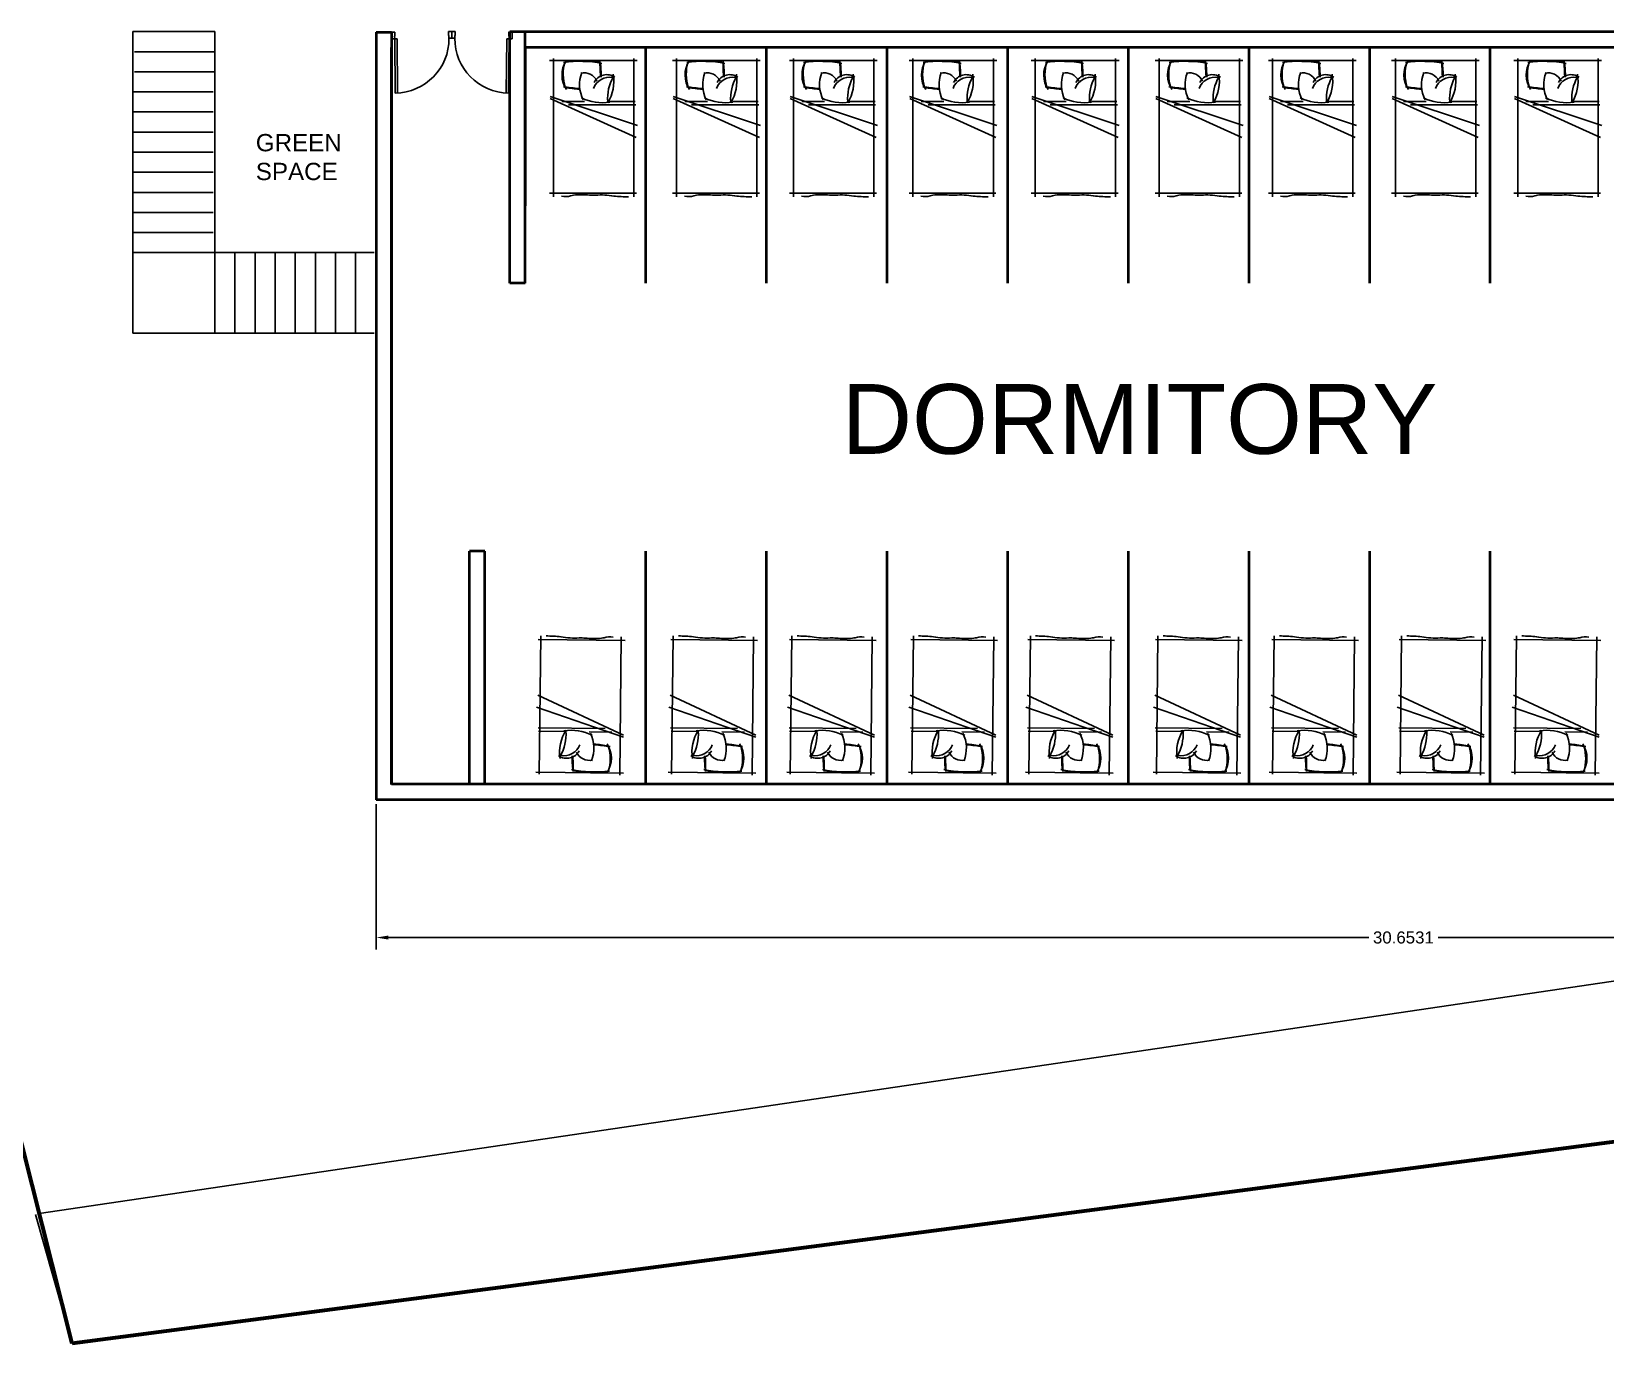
# Model space of a CAD drawing. Header units: metres. Extents: x -353 to 1688, y -477 to 135.
# Drawn here: x 469.63 to 493.12, y -384.15 to -364.56 of the extents above; entities that cross this region are included whole.
import ezdxf

# ---------------------------------------------------------------- set-up
doc = ezdxf.new("R2010")
doc.units = ezdxf.units.M
doc.header["$MEASUREMENT"] = 0
doc.linetypes.add('ACAD_ISO04W100', pattern=[30, 24, -3, 0, -3])
for name, color, linetype, lineweight in [('DIMENSION', 240, 'Continuous', 40), ('SITE BOUNDARY', 6, 'ACAD_ISO04W100', 60), ('WALL', 2, 'Continuous', 40)]:
    doc.layers.add(name, color=color, linetype=linetype, lineweight=lineweight)
doc.layers.add('door space', color=1, linetype='Continuous')
doc.layers.add('ID-LOOSE2', color=8, linetype='Continuous')
for name, color, linetype, plot in [('FURNITURE', 130, 'Continuous', False), ('STAIR', 231, 'Continuous', False), ('TEXT', 141, 'Continuous', False)]:
    doc.layers.add(name, color=color, linetype=linetype, plot=plot)
doc.styles.get("Standard").update_dxf_attribs({"font": 'arial.ttf'})
doc.dimstyles.new('Annotative', dxfattribs={"dimscale": 0, "dimtxt": 0.18, "dimasz": 0.18, "dimexe": 0.18, "dimexo": 0.0625, "dimgap": 0.09, "dimtad": 0, "dimtih": 1, "dimtoh": 1, "dimdec": 4, "dimzin": 0, "dimdsep": 46, "dimtxsty": 'Standard', "dimcen": 0.09, "dimadec": 0, "dimazin": 0, "dimtfac": 1, "dimtdec": 4, "dimtofl": 0, "dimtmove": 0, "dimatfit": 3, "dimfxl": 1, "dimtolj": 1, "dimtzin": 0, "dimarcsym": 0})

# ---------------------------------------------------------------- blocks, each defined once
blk = doc.blocks.new('*D176')
at = {"layer": 'Defpoints', "color": 0, "transparency": 16777216}
for p in [(474.778, -376.032), (505.431, -376.032), (474.778, -378.086)]:
    blk.add_point(p, dxfattribs=at)
at = {"layer": 'DIMENSION', "color": 0, "lineweight": -2, "transparency": 16777216}
for p, q in [((474.778, -376.094), (474.778, -378.266)), ((505.431, -376.094), (505.431, -378.266)), ((474.958, -378.086), (489.588, -378.086)), ((505.251, -378.086), (490.621, -378.086))]:
    blk.add_line(p, q, dxfattribs=at)
at = {"layer": 'DIMENSION', "color": 0, "transparency": 16777216}
for points in [[(474.958, -378.056), (474.958, -378.116), (474.778, -378.086)], [(505.251, -378.056), (505.251, -378.116), (505.431, -378.086)]]:
    blk.add_solid(points, dxfattribs=at)
at = {"layer": 'DIMENSION', "color": 0, "transparency": 16777216, "insert": (490.104, -378.086), "char_height": 0.18, "attachment_point": 5}
blk.add_mtext('\\A1;30.6531', dxfattribs=at)

msp = doc.modelspace()

# ---------------------------------------------------------------- linework, layer by layer
for p, q in [((502.98941, -377.29323), (469.75184, -382.20531)), ((470.24191, -384.14527), (469.6941, -382.22175)), ((470.24191, -384.14527), (472.2268, -383.89984)), ((472.2268, -383.89984), (472.22457, -383.886))]:
    msp.add_line(p, q)
at = {"layer": 'door space'}
for p, q in [((475.0079, -364.57171), (475.0579, -364.57121)), ((475.0089, -364.67171), (475.0079, -364.57171)), ((475.0539, -364.67125), (475.0089, -364.67171)), ((475.0585, -364.63121), (475.0535, -364.63126)), ((475.0539, -364.67125), (475.0535, -364.63126)), ((475.0539, -364.67125), (475.0889, -364.6709)), ((475.06203, -365.48121), (475.0539, -364.67125)), ((475.0585, -364.63121), (475.0579, -364.57121)), ((475.0889, -364.6709), (475.09703, -365.48086)), ((475.85786, -364.56318), (475.90786, -364.56268)), ((475.85786, -364.56318), (475.85846, -364.62318)), ((475.86346, -364.62313), (475.85846, -364.62318)), ((475.86346, -364.62313), (475.86386, -364.66312)), ((475.90886, -364.66267), (475.86386, -364.66312)), ((475.90786, -364.56268), (475.90685, -364.66267)), ((475.90685, -364.66267), (475.95185, -364.66312)), ((475.90786, -364.56268), (475.90886, -364.66267)), ((475.95785, -364.56318), (475.90786, -364.56268)), ((475.95225, -364.62313), (475.95185, -364.66312)), ((475.95225, -364.62313), (475.95725, -364.62318)), ((475.95785, -364.56318), (475.95725, -364.62318)), ((476.72681, -364.6709), (476.71868, -365.48086)), ((476.76181, -364.67125), (476.72681, -364.6709)), ((476.75368, -365.48121), (476.76181, -364.67125)), ((476.75721, -364.63121), (476.75781, -364.57121)), ((476.75721, -364.63121), (476.76221, -364.63126)), ((476.80781, -364.57171), (476.75781, -364.57121)), ((476.76181, -364.67125), (476.76221, -364.63126)), ((476.76181, -364.67125), (476.80681, -364.67171)), ((476.80681, -364.67171), (476.80781, -364.57171))]:
    msp.add_line(p, q, dxfattribs=at)
at = {"layer": 'door space', "extrusion": (0, 0, -1)}
msp.add_ellipse((475.0539, -364.67125), major_axis=(-0.56698, -0.57848), ratio=1, start_param=3.92699082, end_param=5.49778714, dxfattribs=at)
at = {"layer": 'door space'}
msp.add_ellipse((476.76181, -364.67125), major_axis=(0.56698, -0.57848), ratio=1, start_param=3.92699082, end_param=5.49778714, dxfattribs=at)
at = {"layer": 'FURNITURE', "color": 7, "linetype": 'Continuous'}
for p, q in [((477.36497, -364.99662), (478.67331, -364.99662)), ((479.20095, -364.99662), (480.50928, -364.99662)), ((480.94569, -364.99662), (482.25402, -364.99662)), ((482.72821, -364.99662), (484.03655, -364.99662)), ((484.55278, -364.99662), (485.86112, -364.99662)), ((486.40016, -364.99662), (487.70849, -364.99662)), ((488.09115, -364.99662), (489.39948, -364.99662)), ((489.92712, -364.99662), (491.23545, -364.99662)), ((491.75169, -364.99662), (493.06002, -364.99662)), ((478.46939, -375.63121), (477.16114, -375.61623)), ((480.44463, -375.63121), (479.13638, -375.61623)), ((482.21456, -375.63121), (480.90631, -375.61623)), ((484.02696, -375.63121), (482.71872, -375.61623)), ((485.77265, -375.63121), (484.46441, -375.61623)), ((487.6771, -375.63121), (486.36885, -375.61623)), ((489.41163, -375.63121), (488.10338, -375.61623)), ((493.02551, -375.63121), (491.71727, -375.61623))]:
    msp.add_line(p, q, dxfattribs=at)
at = {"layer": 'FURNITURE', "linetype": 'Continuous'}
for p, q in [((477.423, -364.96658), (477.423, -367.02832)), ((478.623, -364.96658), (478.623, -367.02832)), ((479.25897, -364.96658), (479.25897, -367.02832)), ((480.45897, -364.96658), (480.45897, -367.02832)), ((481.00371, -364.96658), (481.00371, -367.02832)), ((482.20371, -364.96658), (482.20371, -367.02832)), ((482.78624, -364.96658), (482.78624, -367.02832)), ((484.61081, -364.96658), (484.61081, -367.02832)), ((485.81081, -364.96658), (485.81081, -367.02832)), ((486.45818, -364.96658), (486.45818, -367.02832)), ((487.65818, -364.96658), (487.65818, -367.02832)), ((488.14917, -364.96658), (488.14917, -367.02832)), ((489.34917, -364.96658), (489.34917, -367.02832)), ((489.98514, -364.96658), (489.98514, -367.02832)), ((491.18514, -364.96658), (491.18514, -367.02832)), ((491.80971, -364.96658), (491.80971, -367.02832)), ((493.00971, -364.96658), (493.00971, -367.02832)), ((477.3739, -365.53496), (478.67582, -365.9667)), ((477.37431, -365.56399), (478.65876, -366.14432)), ((477.54544, -365.60622), (477.88401, -365.60622)), ((477.64781, -365.65702), (478.64949, -365.65702)), ((478.2608, -365.60622), (478.63993, -365.60622)), ((479.20987, -365.53496), (480.51179, -365.9667)), ((479.21029, -365.56399), (480.49474, -366.14432)), ((479.38142, -365.60622), (479.71998, -365.60622)), ((479.48378, -365.65702), (480.48546, -365.65702)), ((480.09677, -365.60622), (480.4759, -365.60622)), ((480.95462, -365.53496), (482.25653, -365.9667)), ((480.95503, -365.56399), (482.23948, -366.14432)), ((481.12616, -365.60622), (481.46472, -365.60622)), ((481.22853, -365.65702), (482.2302, -365.65702)), ((481.84152, -365.60622), (482.22064, -365.60622)), ((482.73714, -365.53496), (484.03906, -365.9667)), ((482.73755, -365.56399), (484.022, -366.14432)), ((482.90868, -365.60622), (483.24725, -365.60622)), ((483.01105, -365.65702), (484.01273, -365.65702)), ((483.62404, -365.60622), (484.00317, -365.60622)), ((484.56171, -365.53496), (485.86363, -365.9667)), ((484.56212, -365.56399), (485.84657, -366.14432)), ((484.73325, -365.60622), (485.07182, -365.60622)), ((484.83562, -365.65702), (485.8373, -365.65702)), ((485.44861, -365.60622), (485.82774, -365.60622)), ((486.40908, -365.53496), (487.711, -365.9667)), ((486.4095, -365.56399), (487.69395, -366.14432)), ((486.58063, -365.60622), (486.91919, -365.60622)), ((486.683, -365.65702), (487.68467, -365.65702)), ((487.29599, -365.60622), (487.67511, -365.60622)), ((488.10008, -365.53496), (489.40199, -365.9667)), ((488.10049, -365.56399), (489.38494, -366.14432)), ((488.27162, -365.60622), (488.61018, -365.60622)), ((488.37399, -365.65702), (489.37566, -365.65702)), ((488.98698, -365.60622), (489.3661, -365.60622)), ((489.93605, -365.53496), (491.23797, -365.9667)), ((489.93646, -365.56399), (491.22091, -366.14432)), ((490.10759, -365.60622), (490.44616, -365.60622)), ((490.20996, -365.65702), (491.21164, -365.65702)), ((490.82295, -365.60622), (491.20207, -365.60622)), ((491.76062, -365.53496), (493.06253, -365.9667)), ((491.76103, -365.56399), (493.04548, -366.14432)), ((491.93216, -365.60622), (492.27072, -365.60622)), ((492.03453, -365.65702), (493.0362, -365.65702)), ((492.64752, -365.60622), (493.02664, -365.60622)), ((477.36497, -366.97362), (478.65999, -366.97362)), ((479.20095, -366.97362), (480.49597, -366.97362)), ((480.94569, -366.97362), (482.24071, -366.97362)), ((482.72821, -366.97362), (484.02323, -366.97362)), ((484.55278, -366.97362), (485.8478, -366.97362)), ((486.40016, -366.97362), (487.69518, -366.97362)), ((488.09115, -366.97362), (489.38617, -366.97362)), ((489.92712, -366.97362), (491.22214, -366.97362)), ((491.75169, -366.97362), (493.04671, -366.97362)), ((478.49202, -373.65434), (477.19708, -373.63951)), ((477.2111, -375.64685), (477.2347, -373.58524)), ((478.41102, -375.66059), (478.43462, -373.59897)), ((479.18634, -375.64685), (479.20994, -373.58524)), ((480.38626, -375.66059), (480.40986, -373.59897)), ((482.23718, -373.65434), (480.94225, -373.63951)), ((480.95627, -375.64685), (480.97987, -373.58524)), ((482.15619, -375.66059), (482.17979, -373.59897)), ((484.04959, -373.65434), (482.75466, -373.63951)), ((482.76868, -375.64685), (482.79228, -373.58524)), ((483.9686, -375.66059), (483.9922, -373.59897)), ((485.79528, -373.65434), (484.50035, -373.63951)), ((484.51437, -375.64685), (484.53797, -373.58524)), ((485.71429, -375.66059), (485.73789, -373.59897)), ((487.69973, -373.65434), (486.40479, -373.63951)), ((486.41881, -375.64685), (486.44241, -373.58524)), ((487.61873, -375.66059), (487.64233, -373.59897)), ((489.43426, -373.65434), (488.13932, -373.63951)), ((488.15334, -375.64685), (488.17694, -373.58524)), ((489.35326, -375.66059), (489.37686, -373.59897)), ((490.05394, -375.64685), (490.07754, -373.58524)), ((491.25386, -375.66059), (491.27746, -373.59897)), ((493.04814, -373.65434), (491.75321, -373.63951)), ((491.76723, -375.64685), (491.79083, -373.58524)), ((492.96715, -375.66059), (492.99075, -373.59897)), ((478.46654, -375.06376), (477.18882, -374.46877)), ((480.44178, -375.06376), (479.16406, -374.46877)), ((482.21171, -375.06376), (480.93399, -374.46877)), ((484.02412, -375.06376), (482.74639, -374.46877)), ((485.76981, -375.06376), (484.49209, -374.46877)), ((487.67425, -375.06376), (486.39653, -374.46877)), ((489.40878, -375.06376), (488.13106, -374.46877)), ((493.02267, -375.06376), (491.74494, -374.46877)), ((478.46662, -375.0928), (477.16973, -374.64619)), ((480.44186, -375.0928), (479.14497, -374.64619)), ((482.21179, -375.0928), (480.9149, -374.64619)), ((484.0242, -375.0928), (482.72731, -374.64619)), ((485.76989, -375.0928), (484.473, -374.64619)), ((487.67433, -375.0928), (486.37744, -374.64619)), ((489.40886, -375.0928), (488.11197, -374.64619)), ((493.02275, -375.0928), (491.72586, -374.64619)), ((478.19413, -374.96761), (477.19252, -374.95615)), ((477.58059, -375.01139), (477.2015, -375.00705)), ((478.29591, -375.01958), (477.95736, -375.01571)), ((480.16937, -374.96761), (479.16776, -374.95615)), ((479.55584, -375.01139), (479.17674, -375.00705)), ((480.27115, -375.01958), (479.9326, -375.01571)), ((481.93929, -374.96761), (480.93768, -374.95615)), ((481.32576, -375.01139), (480.94666, -375.00705)), ((482.04107, -375.01958), (481.70253, -375.01571)), ((483.7517, -374.96761), (482.75009, -374.95615)), ((483.13817, -375.01139), (482.75907, -375.00705)), ((483.85348, -375.01958), (483.51494, -375.01571)), ((485.49739, -374.96761), (484.49578, -374.95615)), ((484.88386, -375.01139), (484.50476, -375.00705)), ((485.59917, -375.01958), (485.26063, -375.01571)), ((487.40183, -374.96761), (486.40022, -374.95615)), ((486.7883, -375.01139), (486.4092, -375.00705)), ((487.50361, -375.01958), (487.16507, -375.01571)), ((489.13636, -374.96761), (488.13475, -374.95615)), ((488.52283, -375.01139), (488.14373, -375.00705)), ((489.23814, -375.01958), (488.8996, -375.01571)), ((491.03696, -374.96761), (490.03535, -374.95615)), ((490.42343, -375.01139), (490.04433, -375.00705)), ((491.13874, -375.01958), (490.8002, -375.01571)), ((492.75025, -374.96761), (491.74864, -374.95615)), ((492.13672, -375.01139), (491.75762, -375.00705)), ((492.85203, -375.01958), (492.51349, -375.01571))]:
    msp.add_line(p, q, dxfattribs=at)
for points in [[(477.54265, -367.02181, 0.15235432), (477.67936, -367.01337, 0.05352755), (477.71989, -367.00655, -0.05589674), (477.96199, -367.0041, 0.02697324), (478.04958, -367.00619, -0.03694731), (478.1874, -367.00423, -0.03644179), (478.32236, -367.01932, 0.02377551), (478.54484, -367.02986)], [(479.37862, -367.02181, 0.15235432), (479.51533, -367.01337, 0.05352755), (479.55586, -367.00655, -0.05589674), (479.79796, -367.0041, 0.02697324), (479.88555, -367.00619, -0.03694731), (480.02337, -367.00423, -0.03644179), (480.15833, -367.01932, 0.02377551), (480.38081, -367.02986)], [(481.12336, -367.02181, 0.15235432), (481.26007, -367.01337, 0.05352755), (481.30061, -367.00655, -0.05589674), (481.5427, -367.0041, 0.02697324), (481.6303, -367.00619, -0.03694731), (481.76811, -367.00423, -0.03644179), (481.90307, -367.01932, 0.02377551), (482.12555, -367.02986)], [(482.90589, -367.02181, 0.15235432), (483.0426, -367.01337, 0.05352755), (483.08313, -367.00655, -0.05589674), (483.32523, -367.0041, 0.02697324), (483.41282, -367.00619, -0.03694731), (483.55064, -367.00423, -0.03644179), (483.6856, -367.01932, 0.02377551), (483.90808, -367.02986)], [(484.73046, -367.02181, 0.15235432), (484.86717, -367.01337, 0.05352755), (484.9077, -367.00655, -0.05589674), (485.1498, -367.0041, 0.02697324), (485.23739, -367.00619, -0.03694731), (485.37521, -367.00423, -0.03644179), (485.51017, -367.01932, 0.02377551), (485.73265, -367.02986)], [(486.57783, -367.02181, 0.15235432), (486.71454, -367.01337, 0.05352755), (486.75508, -367.00655, -0.05589674), (486.99717, -367.0041, 0.02697324), (487.08477, -367.00619, -0.03694731), (487.22258, -367.00423, -0.03644179), (487.35754, -367.01932, 0.02377551), (487.58002, -367.02986)], [(488.26882, -367.02181, 0.15235432), (488.40554, -367.01337, 0.05352755), (488.44607, -367.00655, -0.05589674), (488.68816, -367.0041, 0.02697324), (488.77576, -367.00619, -0.03694731), (488.91357, -367.00423, -0.03644179), (489.04853, -367.01932, 0.02377551), (489.27102, -367.02986)], [(490.10479, -367.02181, 0.15235432), (490.24151, -367.01337, 0.05352755), (490.28204, -367.00655, -0.05589674), (490.52413, -367.0041, 0.02697324), (490.61173, -367.00619, -0.03694731), (490.74954, -367.00423, -0.03644179), (490.8845, -367.01932, 0.02377551), (491.10699, -367.02986)], [(491.92936, -367.02181, 0.15235432), (492.06608, -367.01337, 0.05352755), (492.10661, -367.00655, -0.05589674), (492.3487, -367.0041, 0.02697324), (492.4363, -367.00619, -0.03694731), (492.57411, -367.00423, -0.03644179), (492.70907, -367.01932, 0.02377551), (492.93155, -367.02986)], [(478.31491, -373.60411, 0.15235432), (478.1781, -373.61099, 0.05352755), (478.1375, -373.61734, -0.05589674), (477.89539, -373.61702, 0.02697324), (477.80782, -373.61393, -0.03694731), (477.67, -373.61431, -0.03644179), (477.53522, -373.59768, 0.02377551), (477.31287, -373.5846)], [(480.29015, -373.60411, 0.15235432), (480.15335, -373.61099, 0.05352755), (480.11274, -373.61734, -0.05589674), (479.87063, -373.61702, 0.02697324), (479.78307, -373.61393, -0.03694731), (479.64524, -373.61431, -0.03644179), (479.51046, -373.59768, 0.02377551), (479.28811, -373.5846)], [(482.06007, -373.60411, 0.15235432), (481.92327, -373.61099, 0.05352755), (481.88267, -373.61734, -0.05589674), (481.64056, -373.61702, 0.02697324), (481.55299, -373.61393, -0.03694731), (481.41516, -373.61431, -0.03644179), (481.28039, -373.59768, 0.02377551), (481.05804, -373.5846)], [(483.87248, -373.60411, 0.15235432), (483.73568, -373.61099, 0.05352755), (483.69507, -373.61734, -0.05589674), (483.45297, -373.61702, 0.02697324), (483.3654, -373.61393, -0.03694731), (483.22757, -373.61431, -0.03644179), (483.0928, -373.59768, 0.02377551), (482.87045, -373.5846)], [(485.61817, -373.60411, 0.15235432), (485.48137, -373.61099, 0.05352755), (485.44076, -373.61734, -0.05589674), (485.19866, -373.61702, 0.02697324), (485.11109, -373.61393, -0.03694731), (484.97326, -373.61431, -0.03644179), (484.83849, -373.59768, 0.02377551), (484.61614, -373.5846)], [(487.52261, -373.60411, 0.15235432), (487.38581, -373.61099, 0.05352755), (487.34521, -373.61734, -0.05589674), (487.1031, -373.61702, 0.02697324), (487.01553, -373.61393, -0.03694731), (486.87771, -373.61431, -0.03644179), (486.74293, -373.59768, 0.02377551), (486.52058, -373.5846)], [(489.25714, -373.60411, 0.15235432), (489.12034, -373.61099, 0.05352755), (489.07974, -373.61734, -0.05589674), (488.83763, -373.61702, 0.02697324), (488.75006, -373.61393, -0.03694731), (488.61224, -373.61431, -0.03644179), (488.47746, -373.59768, 0.02377551), (488.25511, -373.5846)], [(491.15774, -373.60411, 0.15235432), (491.02094, -373.61099, 0.05352755), (490.98034, -373.61734, -0.05589674), (490.73823, -373.61702, 0.02697324), (490.65066, -373.61393, -0.03694731), (490.51283, -373.61431, -0.03644179), (490.37806, -373.59768, 0.02377551), (490.15571, -373.5846)], [(492.87103, -373.60411, 0.15235432), (492.73423, -373.61099, 0.05352755), (492.69362, -373.61734, -0.05589674), (492.45152, -373.61702, 0.02697324), (492.36395, -373.61393, -0.03694731), (492.22612, -373.61431, -0.03644179), (492.09134, -373.59768, 0.02377551), (491.869, -373.5846)]]:
    msp.add_lwpolyline(points, format="xyb", dxfattribs=at)
at = {"layer": 'FURNITURE', "color": 7, "linetype": 'Continuous'}
for centre, radius, start, end in [((477.93913, -365.21272), 0.38873, 147.509962, 213.833595), ((477.8406, -366.41403), 1.41732, 78.579336, 100.017214), ((478.32543, -365.35598), 0.51276, 159.302573, 206.502635), ((477.88142, -365.39042), 0.20995, 24.752318, 103.91918), ((476.62918, -365.22262), 1.50512, 359.153578, 7.553295), ((479.7751, -365.21272), 0.38873, 147.509962, 213.833595), ((479.67657, -366.41403), 1.41732, 78.579336, 100.017214), ((480.16141, -365.35598), 0.51276, 159.302573, 206.502635), ((479.71739, -365.39042), 0.20995, 24.752318, 103.91918), ((478.46515, -365.22262), 1.50512, 359.153578, 7.553295), ((481.51985, -365.21272), 0.38873, 147.509962, 213.833595), ((481.42131, -366.41403), 1.41732, 78.579336, 100.017214), ((481.90615, -365.35598), 0.51276, 159.302573, 206.502635), ((481.46214, -365.39042), 0.20995, 24.752318, 103.91918), ((480.2099, -365.22262), 1.50512, 359.153578, 7.553295), ((483.30237, -365.21272), 0.38873, 147.509962, 213.833595), ((483.20383, -366.41403), 1.41732, 78.579336, 100.017214), ((483.68867, -365.35598), 0.51276, 159.302573, 206.502635), ((483.24466, -365.39042), 0.20995, 24.752318, 103.91918), ((481.99242, -365.22262), 1.50512, 359.153578, 7.553295), ((485.12694, -365.21272), 0.38873, 147.509962, 213.833595), ((485.0284, -366.41403), 1.41732, 78.579336, 100.017214), ((485.51324, -365.35598), 0.51276, 159.302573, 206.502635), ((485.06923, -365.39042), 0.20995, 24.752318, 103.91918), ((483.81699, -365.22262), 1.50512, 359.153578, 7.553295), ((486.97432, -365.21272), 0.38873, 147.509962, 213.833595), ((486.87578, -366.41403), 1.41732, 78.579336, 100.017214), ((487.36062, -365.35598), 0.51276, 159.302573, 206.502635), ((486.9166, -365.39042), 0.20995, 24.752318, 103.91918), ((485.66437, -365.22262), 1.50512, 359.153578, 7.553295), ((488.66531, -365.21272), 0.38873, 147.509962, 213.833595), ((488.56677, -366.41403), 1.41732, 78.579336, 100.017214), ((489.05161, -365.35598), 0.51276, 159.302573, 206.502635), ((488.6076, -365.39042), 0.20995, 24.752318, 103.91918), ((487.35536, -365.22262), 1.50512, 359.153578, 7.553295), ((490.50128, -365.21272), 0.38873, 147.509962, 213.833595), ((490.40274, -366.41403), 1.41732, 78.579336, 100.017214), ((490.88758, -365.35598), 0.51276, 159.302573, 206.502635), ((490.44357, -365.39042), 0.20995, 24.752318, 103.91918), ((489.19133, -365.22262), 1.50512, 359.153578, 7.553295), ((492.32585, -365.21272), 0.38873, 147.509962, 213.833595), ((492.22731, -366.41403), 1.41732, 78.579336, 100.017214), ((492.71215, -365.35598), 0.51276, 159.302573, 206.502635), ((492.26814, -365.39042), 0.20995, 24.752318, 103.91918), ((491.0159, -365.22262), 1.50512, 359.153578, 7.553295), ((477.85528, -364.17201), 1.25148, 258.116915, 267.884926), ((478.21734, -365.41508), 0.20816, 54.167062, 153.84213), ((478.89005, -365.56152), 0.65945, 151.045551, 184.149692), ((477.69885, -365.30136), 0.62481, 328.654191, 9.197687), ((479.69126, -364.17201), 1.25148, 258.116915, 267.884926), ((480.05331, -365.41508), 0.20816, 54.167062, 153.84213), ((480.72602, -365.56152), 0.65945, 151.045551, 184.149692), ((479.53483, -365.30136), 0.62481, 328.654191, 9.197687), ((481.436, -364.17201), 1.25148, 258.116915, 267.884926), ((481.79806, -365.41508), 0.20816, 54.167062, 153.84213), ((482.47076, -365.56152), 0.65945, 151.045551, 184.149692), ((481.27957, -365.30136), 0.62481, 328.654191, 9.197687), ((483.21852, -364.17201), 1.25148, 258.116915, 267.884926), ((483.58058, -365.41508), 0.20816, 54.167062, 153.84213), ((484.25329, -365.56152), 0.65945, 151.045551, 184.149692), ((483.06209, -365.30136), 0.62481, 328.654191, 9.197687), ((485.04309, -364.17201), 1.25148, 258.116915, 267.884926), ((485.40515, -365.41508), 0.20816, 54.167062, 153.84213), ((486.07786, -365.56152), 0.65945, 151.045551, 184.149692), ((484.88666, -365.30136), 0.62481, 328.654191, 9.197687), ((486.89047, -364.17201), 1.25148, 258.116915, 267.884926), ((487.25253, -365.41508), 0.20816, 54.167062, 153.84213), ((487.92523, -365.56152), 0.65945, 151.045551, 184.149692), ((486.73404, -365.30136), 0.62481, 328.654191, 9.197687), ((488.58146, -364.17201), 1.25148, 258.116915, 267.884926), ((488.94352, -365.41508), 0.20816, 54.167062, 153.84213), ((489.61622, -365.56152), 0.65945, 151.045551, 184.149692), ((488.42503, -365.30136), 0.62481, 328.654191, 9.197687), ((490.41743, -364.17201), 1.25148, 258.116915, 267.884926), ((490.77949, -365.41508), 0.20816, 54.167062, 153.84213), ((491.45219, -365.56152), 0.65945, 151.045551, 184.149692), ((490.261, -365.30136), 0.62481, 328.654191, 9.197687), ((492.242, -364.17201), 1.25148, 258.116915, 267.884926), ((492.60406, -365.41508), 0.20816, 54.167062, 153.84213), ((493.27676, -365.56152), 0.65945, 151.045551, 184.149692), ((492.08557, -365.30136), 0.62481, 328.654191, 9.197687), ((478.15028, -364.91969), 0.70718, 243.959976, 279.347385), ((479.98625, -364.91969), 0.70718, 243.959976, 279.347385), ((481.73099, -364.91969), 0.70718, 243.959976, 279.347385), ((483.51352, -364.91969), 0.70718, 243.959976, 279.347385), ((485.33809, -364.91969), 0.70718, 243.959976, 279.347385), ((487.18546, -364.91969), 0.70718, 243.959976, 279.347385), ((488.87645, -364.91969), 0.70718, 243.959976, 279.347385), ((490.71243, -364.91969), 0.70718, 243.959976, 279.347385), ((492.53699, -364.91969), 0.70718, 243.959976, 279.347385), ((478.13902, -375.32266), 0.62481, 147.998363, 188.541859), ((476.95088, -375.04889), 0.65945, 330.389723, 3.493864), ((477.68325, -375.69915), 0.70718, 63.304147, 98.691556), ((477.5131, -375.26088), 0.51276, 338.646744, 25.846806), ((480.11426, -375.32266), 0.62481, 147.998363, 188.541859), ((478.92612, -375.04889), 0.65945, 330.389723, 3.493864), ((479.65849, -375.69915), 0.70718, 63.304147, 98.691556), ((479.48834, -375.26088), 0.51276, 338.646744, 25.846806), ((481.88418, -375.32266), 0.62481, 147.998363, 188.541859), ((480.69605, -375.04889), 0.65945, 330.389723, 3.493864), ((481.42842, -375.69915), 0.70718, 63.304147, 98.691556), ((481.25827, -375.26088), 0.51276, 338.646744, 25.846806), ((483.69659, -375.32266), 0.62481, 147.998363, 188.541859), ((482.50846, -375.04889), 0.65945, 330.389723, 3.493864), ((483.24083, -375.69915), 0.70718, 63.304147, 98.691556), ((483.07068, -375.26088), 0.51276, 338.646744, 25.846806), ((485.44228, -375.32266), 0.62481, 147.998363, 188.541859), ((484.25415, -375.04889), 0.65945, 330.389723, 3.493864), ((484.98652, -375.69915), 0.70718, 63.304147, 98.691556), ((484.81637, -375.26088), 0.51276, 338.646744, 25.846806), ((487.34673, -375.32266), 0.62481, 147.998363, 188.541859), ((486.15859, -375.04889), 0.65945, 330.389723, 3.493864), ((486.89096, -375.69915), 0.70718, 63.304147, 98.691556), ((486.72081, -375.26088), 0.51276, 338.646744, 25.846806), ((489.08126, -375.32266), 0.62481, 147.998363, 188.541859), ((487.89312, -375.04889), 0.65945, 330.389723, 3.493864), ((488.62549, -375.69915), 0.70718, 63.304147, 98.691556), ((488.45534, -375.26088), 0.51276, 338.646744, 25.846806), ((490.98185, -375.32266), 0.62481, 147.998363, 188.541859), ((489.79372, -375.04889), 0.65945, 330.389723, 3.493864), ((490.52609, -375.69915), 0.70718, 63.304147, 98.691556), ((490.35594, -375.26088), 0.51276, 338.646744, 25.846806), ((492.69514, -375.32266), 0.62481, 147.998363, 188.541859), ((491.50701, -375.04889), 0.65945, 330.389723, 3.493864), ((492.23938, -375.69915), 0.70718, 63.304147, 98.691556), ((492.06923, -375.26088), 0.51276, 338.646744, 25.846806), ((477.96967, -376.45015), 1.25148, 77.461087, 87.229098), ((477.89774, -375.40855), 0.38873, 326.854133, 33.177766), ((479.94491, -376.45015), 1.25148, 77.461087, 87.229098), ((479.87298, -375.40855), 0.38873, 326.854133, 33.177766), ((481.71484, -376.45015), 1.25148, 77.461087, 87.229098), ((481.64291, -375.40855), 0.38873, 326.854133, 33.177766), ((483.52725, -376.45015), 1.25148, 77.461087, 87.229098), ((483.45532, -375.40855), 0.38873, 326.854133, 33.177766), ((485.27294, -376.45015), 1.25148, 77.461087, 87.229098), ((485.20101, -375.40855), 0.38873, 326.854133, 33.177766), ((487.17738, -376.45015), 1.25148, 77.461087, 87.229098), ((487.10545, -375.40855), 0.38873, 326.854133, 33.177766), ((488.91191, -376.45015), 1.25148, 77.461087, 87.229098), ((488.83998, -375.40855), 0.38873, 326.854133, 33.177766), ((490.81251, -376.45015), 1.25148, 77.461087, 87.229098), ((490.74058, -375.40855), 0.38873, 326.854133, 33.177766), ((492.5258, -376.45015), 1.25148, 77.461087, 87.229098), ((492.45387, -375.40855), 0.38873, 326.854133, 33.177766), ((477.62186, -375.20301), 0.20816, 233.511233, 333.186301), ((479.20772, -375.41365), 1.50512, 178.497749, 186.897466), ((477.95748, -375.23152), 0.20995, 204.09649, 283.263351), ((479.59711, -375.20301), 0.20816, 233.511233, 333.186301), ((481.18296, -375.41365), 1.50512, 178.497749, 186.897466), ((479.93272, -375.23152), 0.20995, 204.09649, 283.263351), ((481.36703, -375.20301), 0.20816, 233.511233, 333.186301), ((482.95289, -375.41365), 1.50512, 178.497749, 186.897466), ((481.70265, -375.23152), 0.20995, 204.09649, 283.263351), ((483.17944, -375.20301), 0.20816, 233.511233, 333.186301), ((484.76529, -375.41365), 1.50512, 178.497749, 186.897466), ((483.51506, -375.23152), 0.20995, 204.09649, 283.263351), ((484.92513, -375.20301), 0.20816, 233.511233, 333.186301), ((486.51098, -375.41365), 1.50512, 178.497749, 186.897466), ((485.26075, -375.23152), 0.20995, 204.09649, 283.263351), ((486.82957, -375.20301), 0.20816, 233.511233, 333.186301), ((488.41543, -375.41365), 1.50512, 178.497749, 186.897466), ((487.16519, -375.23152), 0.20995, 204.09649, 283.263351), ((488.5641, -375.20301), 0.20816, 233.511233, 333.186301), ((490.14996, -375.41365), 1.50512, 178.497749, 186.897466), ((488.89972, -375.23152), 0.20995, 204.09649, 283.263351), ((490.4647, -375.20301), 0.20816, 233.511233, 333.186301), ((492.05055, -375.41365), 1.50512, 178.497749, 186.897466), ((490.80032, -375.23152), 0.20995, 204.09649, 283.263351), ((492.17799, -375.20301), 0.20816, 233.511233, 333.186301), ((493.76384, -375.41365), 1.50512, 178.497749, 186.897466), ((492.51361, -375.23152), 0.20995, 204.09649, 283.263351), ((478.01002, -374.20845), 1.41732, 257.923507, 279.361386), ((479.98526, -374.20845), 1.41732, 257.923507, 279.361386), ((481.75519, -374.20845), 1.41732, 257.923507, 279.361386), ((483.5676, -374.20845), 1.41732, 257.923507, 279.361386), ((485.31329, -374.20845), 1.41732, 257.923507, 279.361386), ((487.21773, -374.20845), 1.41732, 257.923507, 279.361386), ((488.95226, -374.20845), 1.41732, 257.923507, 279.361386), ((490.85286, -374.20845), 1.41732, 257.923507, 279.361386), ((492.56615, -374.20845), 1.41732, 257.923507, 279.361386)]:
    msp.add_arc(centre, radius, start, end, dxfattribs=at)
at = {"layer": 'FURNITURE', "linetype": 'Continuous'}
for centre, radius, start, end in [((478.23011, -365.20158), 0.66193, 163.926349, 197.140869), ((477.81483, -366.74419), 1.7363, 79.04869, 97.940841), ((481.0293, -365.00583), 2.91289, 180.106285, 184.331167), ((480.06608, -365.20158), 0.66193, 163.926349, 197.140869), ((479.6508, -366.74419), 1.7363, 79.04869, 97.940841), ((482.86528, -365.00583), 2.91289, 180.106285, 184.331167), ((481.81083, -365.20158), 0.66193, 163.926349, 197.140869), ((481.39554, -366.74419), 1.7363, 79.04869, 97.940841), ((484.61002, -365.00583), 2.91289, 180.106285, 184.331167), ((483.59335, -365.20158), 0.66193, 163.926349, 197.140869), ((483.17807, -366.74419), 1.7363, 79.04869, 97.940841), ((486.39254, -365.00583), 2.91289, 180.106285, 184.331167), ((485.41792, -365.20158), 0.66193, 163.926349, 197.140869), ((485.00264, -366.74419), 1.7363, 79.04869, 97.940841), ((488.21711, -365.00583), 2.91289, 180.106285, 184.331167), ((487.26529, -365.20158), 0.66193, 163.926349, 197.140869), ((486.85001, -366.74419), 1.7363, 79.04869, 97.940841), ((490.06449, -365.00583), 2.91289, 180.106285, 184.331167), ((488.95629, -365.20158), 0.66193, 163.926349, 197.140869), ((488.541, -366.74419), 1.7363, 79.04869, 97.940841), ((491.75548, -365.00583), 2.91289, 180.106285, 184.331167), ((490.79226, -365.20158), 0.66193, 163.926349, 197.140869), ((490.37697, -366.74419), 1.7363, 79.04869, 97.940841), ((493.59145, -365.00583), 2.91289, 180.106285, 184.331167), ((492.61683, -365.20158), 0.66193, 163.926349, 197.140869), ((492.20154, -366.74419), 1.7363, 79.04869, 97.940841), ((495.41602, -365.00583), 2.91289, 180.106285, 184.331167), ((476.6168, -375.39102), 10.04598, 83.213222, 84.547616), ((478.25605, -365.49446), 0.24841, 78.041256, 160.834226), ((478.45277, -375.39102), 10.04598, 83.213222, 84.547616), ((480.09202, -365.49446), 0.24841, 78.041256, 160.834226), ((480.19751, -375.39102), 10.04598, 83.213222, 84.547616), ((481.83676, -365.49446), 0.24841, 78.041256, 160.834226), ((481.98004, -375.39102), 10.04598, 83.213222, 84.547616), ((483.61929, -365.49446), 0.24841, 78.041256, 160.834226), ((483.80461, -375.39102), 10.04598, 83.213222, 84.547616), ((485.44386, -365.49446), 0.24841, 78.041256, 160.834226), ((485.65198, -375.39102), 10.04598, 83.213222, 84.547616), ((487.29123, -365.49446), 0.24841, 78.041256, 160.834226), ((487.34297, -375.39102), 10.04598, 83.213222, 84.547616), ((488.98222, -365.49446), 0.24841, 78.041256, 160.834226), ((489.17895, -375.39102), 10.04598, 83.213222, 84.547616), ((490.8182, -365.49446), 0.24841, 78.041256, 160.834226), ((491.00351, -375.39102), 10.04598, 83.213222, 84.547616), ((492.64276, -365.49446), 0.24841, 78.041256, 160.834226), ((477.58407, -375.1232), 0.24841, 257.385428, 340.178398), ((479.33649, -365.24605), 10.04598, 262.557393, 263.891788), ((477.60665, -375.41635), 0.66193, 343.270521, 16.48504), ((479.55931, -375.1232), 0.24841, 257.385428, 340.178398), ((481.31173, -365.24605), 10.04598, 262.557393, 263.891788), ((479.58189, -375.41635), 0.66193, 343.270521, 16.48504), ((481.32924, -375.1232), 0.24841, 257.385428, 340.178398), ((483.08166, -365.24605), 10.04598, 262.557393, 263.891788), ((481.35182, -375.41635), 0.66193, 343.270521, 16.48504), ((483.14164, -375.1232), 0.24841, 257.385428, 340.178398), ((484.89406, -365.24605), 10.04598, 262.557393, 263.891788), ((483.16423, -375.41635), 0.66193, 343.270521, 16.48504), ((484.88733, -375.1232), 0.24841, 257.385428, 340.178398), ((486.63975, -365.24605), 10.04598, 262.557393, 263.891788), ((484.90992, -375.41635), 0.66193, 343.270521, 16.48504), ((486.79178, -375.1232), 0.24841, 257.385428, 340.178398), ((488.5442, -365.24605), 10.04598, 262.557393, 263.891788), ((486.81436, -375.41635), 0.66193, 343.270521, 16.48504), ((488.52631, -375.1232), 0.24841, 257.385428, 340.178398), ((490.27873, -365.24605), 10.04598, 262.557393, 263.891788), ((488.54889, -375.41635), 0.66193, 343.270521, 16.48504), ((490.42691, -375.1232), 0.24841, 257.385428, 340.178398), ((492.17933, -365.24605), 10.04598, 262.557393, 263.891788), ((490.44949, -375.41635), 0.66193, 343.270521, 16.48504), ((492.14019, -375.1232), 0.24841, 257.385428, 340.178398), ((493.89261, -365.24605), 10.04598, 262.557393, 263.891788), ((492.16278, -375.41635), 0.66193, 343.270521, 16.48504), ((474.8054, -375.58006), 2.91289, 359.450456, 3.675338), ((476.78064, -375.58006), 2.91289, 359.450456, 3.675338), ((478.55057, -375.58006), 2.91289, 359.450456, 3.675338), ((480.36298, -375.58006), 2.91289, 359.450456, 3.675338), ((482.10867, -375.58006), 2.91289, 359.450456, 3.675338), ((484.01311, -375.58006), 2.91289, 359.450456, 3.675338), ((485.74764, -375.58006), 2.91289, 359.450456, 3.675338), ((487.64824, -375.58006), 2.91289, 359.450456, 3.675338), ((489.36153, -375.58006), 2.91289, 359.450456, 3.675338), ((478.03957, -373.8786), 1.7363, 258.392862, 277.285012), ((480.01481, -373.8786), 1.7363, 258.392862, 277.285012), ((481.78473, -373.8786), 1.7363, 258.392862, 277.285012), ((483.59714, -373.8786), 1.7363, 258.392862, 277.285012), ((485.34283, -373.8786), 1.7363, 258.392862, 277.285012), ((487.24728, -373.8786), 1.7363, 258.392862, 277.285012), ((488.98181, -373.8786), 1.7363, 258.392862, 277.285012), ((490.8824, -373.8786), 1.7363, 258.392862, 277.285012), ((492.59569, -373.8786), 1.7363, 258.392862, 277.285012)]:
    msp.add_arc(centre, radius, start, end, dxfattribs=at)
at = {"layer": 'ID-LOOSE2', "linetype": 'Continuous'}
for p, q in [((483.98624, -364.96658), (483.98624, -367.02832)), ((480.46726, -373.65434), (479.17232, -373.63951)), ((491.33485, -373.65434), (490.03992, -373.63951)), ((491.30938, -375.06376), (490.03166, -374.46877)), ((491.30946, -375.0928), (490.01257, -374.64619))]:
    msp.add_line(p, q, dxfattribs=at)
at = {"layer": 'ID-LOOSE2', "color": 7, "linetype": 'Continuous'}
msp.add_line((491.31223, -375.63121), (490.00398, -375.61623), dxfattribs=at)
at = {"layer": 'SITE BOUNDARY'}
for p, q in [((471.90953, -367.864), (471.90887, -367.85954)), ((470.24191, -384.14527), (467.88261, -374.80591)), ((493.83093, -381.06057), (470.24191, -384.14527))]:
    msp.add_line(p, q, dxfattribs=at)
at = {"layer": 'STAIR'}
for p, q in [((472.37099, -364.56488), (471.14647, -364.56488)), ((471.14647, -364.56488), (471.14647, -367.864)), ((472.37099, -364.56488), (472.37099, -367.86488)), ((472.37099, -364.86488), (471.17099, -364.86488)), ((472.37099, -365.16488), (471.17099, -365.16488)), ((472.34647, -365.464), (471.14647, -365.464)), ((472.34647, -365.764), (471.14647, -365.764)), ((472.34647, -366.064), (471.14647, -366.064)), ((472.34647, -366.364), (471.14647, -366.364)), ((472.34647, -366.664), (471.14647, -366.664)), ((472.34647, -366.964), (471.14647, -366.964)), ((472.34647, -367.264), (471.14647, -367.264)), ((472.34647, -367.564), (471.14647, -367.564)), ((474.74647, -367.864), (471.14647, -367.864)), ((471.14647, -367.864), (471.14647, -369.064)), ((472.92941, -367.85954), (471.72941, -367.85954)), ((472.37099, -369.06488), (472.37099, -367.86488)), ((472.67099, -369.06488), (472.67099, -367.86488)), ((472.97099, -369.06488), (472.97099, -367.86488)), ((473.27099, -369.06488), (473.27099, -367.86488)), ((473.57099, -369.06488), (473.57099, -367.86488)), ((473.87099, -369.06488), (473.87099, -367.86488)), ((473.87099, -369.06488), (473.87099, -367.86488)), ((474.17099, -369.06488), (474.17099, -367.86488)), ((474.47099, -369.06488), (474.47099, -367.86488)), ((471.14647, -369.064), (474.74647, -369.064))]:
    msp.add_line(p, q, dxfattribs=at)
at = {"layer": 'WALL'}
for p, q in [((474.7779, -364.57171), (475.0079, -364.57171)), ((474.7779, -364.57171), (474.7779, -376.03171)), ((475.0079, -364.57171), (475.0079, -375.80171)), ((476.77099, -364.56488), (500.63099, -364.56488)), ((476.77099, -368.31939), (476.77099, -364.56488)), ((477.00099, -368.31939), (477.00099, -364.56488)), ((475.0079, -375.80171), (475.0079, -364.80171)), ((477.00099, -364.79488), (477.00099, -367.16511)), ((477.00099, -364.79488), (500.2379, -364.79488)), ((478.80099, -368.31939), (478.80099, -364.79488)), ((480.60099, -368.31939), (480.60099, -364.79488)), ((482.40099, -368.31939), (482.40099, -364.79488)), ((484.20099, -368.31939), (484.20099, -364.79488)), ((484.20099, -368.31939), (484.20099, -364.79488)), ((486.00099, -368.31939), (486.00099, -364.79488)), ((487.50099, -364.79488), (487.50099, -364.79488)), ((487.50099, -364.79488), (487.50099, -364.79488)), ((487.50099, -364.79488), (487.50099, -364.79488)), ((487.50099, -364.79488), (487.50099, -364.79488)), ((487.80099, -368.31939), (487.80099, -364.79488)), ((489.60099, -368.31939), (489.60099, -364.79488)), ((491.40099, -368.31939), (491.40099, -364.79488)), ((477.00099, -368.31939), (476.77099, -368.31939)), ((477.00099, -368.31939), (477.00099, -368.31939)), ((476.17099, -375.79488), (476.17099, -372.31939)), ((476.40099, -372.31939), (476.17099, -372.31939)), ((476.40099, -375.79488), (476.40099, -372.31939)), ((478.80099, -375.79488), (478.80099, -372.31939)), ((480.60099, -375.79488), (480.60099, -372.31939)), ((482.40099, -375.79488), (482.40099, -372.31939)), ((484.20099, -375.79488), (484.20099, -372.31939)), ((486.00099, -375.79488), (486.00099, -372.31939)), ((487.80099, -375.79488), (487.80099, -372.31939)), ((489.60099, -375.79488), (489.60099, -372.31939)), ((491.40099, -375.79488), (491.40099, -372.31939)), ((498.60099, -375.79488), (475.0079, -375.79488)), ((505.66099, -376.03171), (474.7779, -376.03171))]:
    msp.add_line(p, q, dxfattribs=at)

# ---------------------------------------------------------------- texts
at = {"layer": 'TEXT', "attachment_point": 1}
for s, width, gutter_width, insert, char_height in [('GREEN SPACE', 0.386157, 1.2902, (472.98179, -366.09303), 0.258039), ('DORMITORY', 0.506128, 5.20671, (481.72248, -369.8252), 1.041343)]:
    msp.add_mtext_dynamic_manual_height_columns(s, width=width, gutter_width=gutter_width, heights=[0], dxfattribs=dict(at, insert=insert, char_height=char_height))

# ---------------------------------------------------------------- dimensions: what is measured, and where the dimension line sits
at = {"layer": 'DIMENSION'}
dim = msp.add_linear_dim(base=(474.7779, -378.08613), p1=(505.43099, -376.03171), p2=(474.7779, -376.03171), dimstyle='Annotative', dxfattribs=at)
dim.commit()
dim.dimension.update_dxf_attribs({"geometry": '*D176', "text_midpoint": (490.10445, -378.08613)})

doc.saveas('drawing.dxf')
